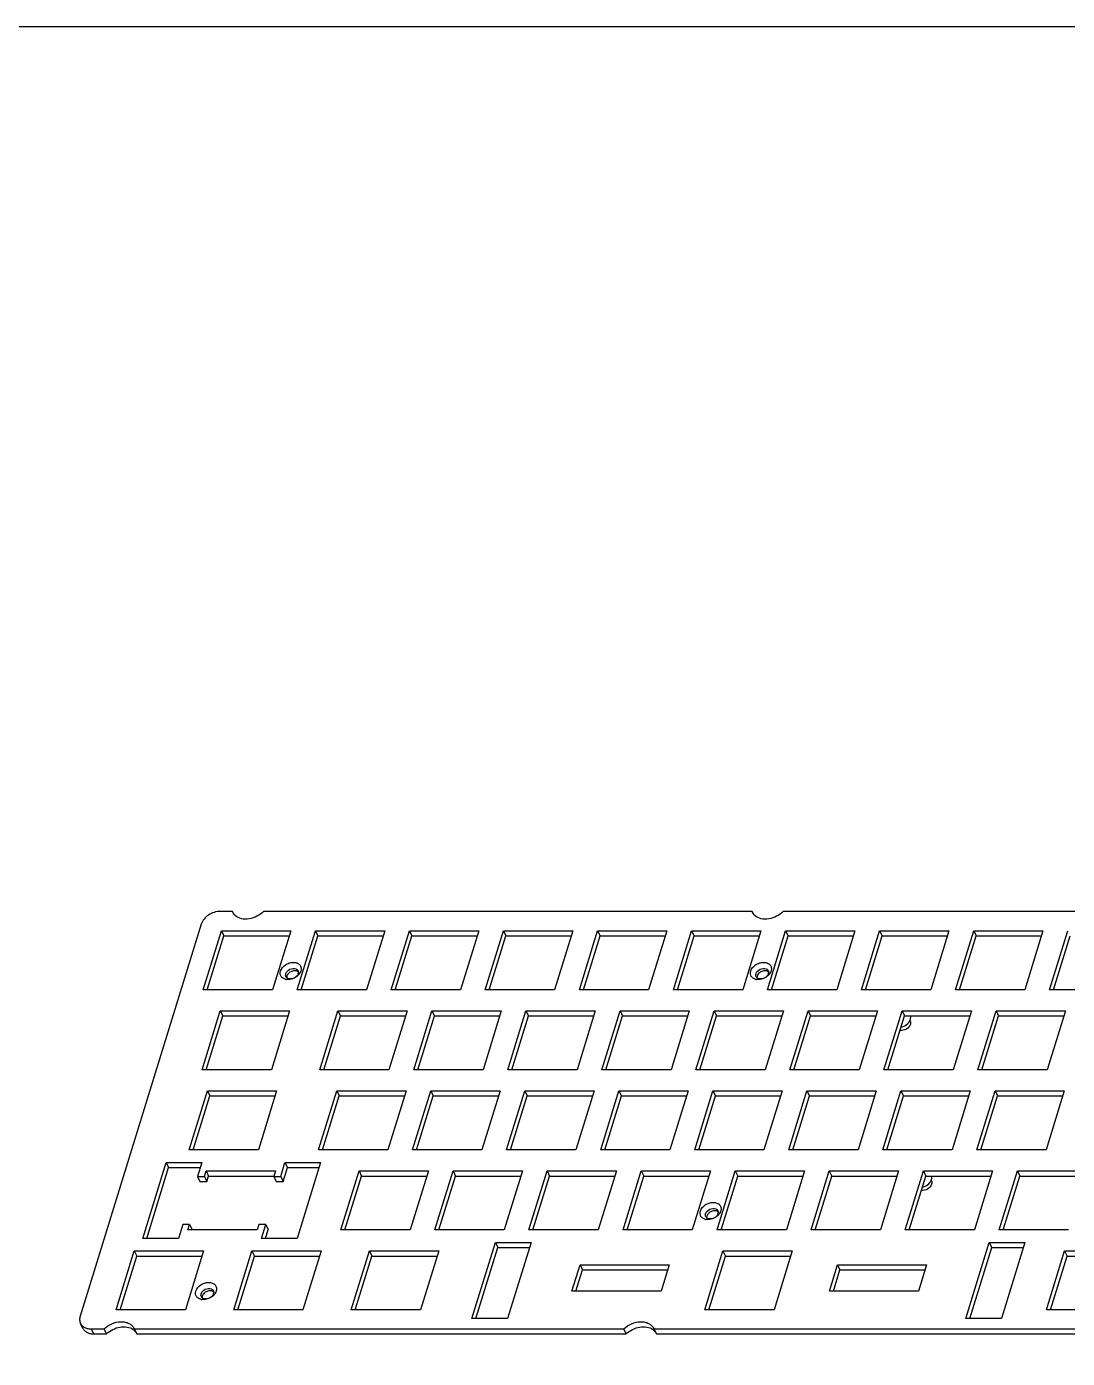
# Model space of a CAD drawing. Header units: millimetres. Extents: x 2565 to 3432, y -1041 to -587.
# Drawn here: x 3044 to 3237.7, y -834.3 to -586.6 of the extents above; entities that cross this region are included whole.
import ezdxf

# ---------------------------------------------------------------- set-up
doc = ezdxf.new("R2010")
doc.units = ezdxf.units.MM
doc.header["$LTSCALE"] = 30.734
doc.layers.get('0').update_dxf_attribs({"linetype": 'CONTINUOUS'})

msp = doc.modelspace()

# ---------------------------------------------------------------- linework, layer by layer
at = {"color": 7, "linetype": 'Continuous'}
for p, q in [((3082.289, -751.165), (3079.969, -751.165)), ((3082.38, -751.379), (3082.289, -751.165)), ((3179.001, -751.165), (3088.084, -751.165)), ((3179.092, -751.379), (3179.001, -751.165)), ((3271.107, -751.165), (3184.796, -751.165)), ((3076.48, -753.515), (3053.931, -826.482)), ((3076.836, -765.774), (3080.225, -754.807)), ((3080.225, -754.807), (3080.683, -755.74)), ((3080.225, -754.807), (3093.12, -754.807)), ((3093.12, -754.807), (3089.731, -765.774)), ((3094.336, -765.774), (3097.725, -754.807)), ((3097.725, -754.807), (3098.183, -755.74)), ((3097.725, -754.807), (3110.62, -754.807)), ((3110.62, -754.807), (3107.231, -765.774)), ((3111.836, -765.774), (3115.225, -754.807)), ((3115.225, -754.807), (3115.683, -755.74)), ((3115.225, -754.807), (3128.12, -754.807)), ((3128.12, -754.807), (3124.731, -765.774)), ((3129.337, -765.774), (3132.725, -754.807)), ((3132.725, -754.807), (3133.183, -755.74)), ((3132.725, -754.807), (3145.62, -754.807)), ((3145.62, -754.807), (3142.231, -765.774)), ((3146.837, -765.774), (3150.226, -754.807)), ((3150.226, -754.807), (3150.683, -755.74)), ((3150.226, -754.807), (3163.12, -754.807)), ((3163.12, -754.807), (3159.732, -765.774)), ((3164.337, -765.774), (3167.726, -754.807)), ((3167.726, -754.807), (3168.183, -755.74)), ((3167.726, -754.807), (3180.621, -754.807)), ((3180.621, -754.807), (3177.232, -765.774)), ((3181.837, -765.774), (3185.226, -754.807)), ((3185.226, -754.807), (3185.683, -755.74)), ((3185.226, -754.807), (3198.121, -754.807)), ((3198.121, -754.807), (3194.732, -765.774)), ((3199.337, -765.774), (3202.726, -754.807)), ((3202.726, -754.807), (3203.184, -755.74)), ((3202.726, -754.807), (3215.621, -754.807)), ((3215.621, -754.807), (3212.232, -765.774)), ((3216.837, -765.774), (3220.226, -754.807)), ((3220.226, -754.807), (3220.684, -755.74)), ((3220.226, -754.807), (3233.121, -754.807)), ((3233.121, -754.807), (3229.732, -765.774)), ((3234.337, -765.774), (3237.726, -754.807)), ((3077.582, -765.774), (3080.683, -755.74)), ((3080.683, -755.74), (3092.832, -755.74)), ((3095.082, -765.774), (3098.183, -755.74)), ((3098.183, -755.74), (3110.332, -755.74)), ((3112.582, -765.774), (3115.683, -755.74)), ((3115.683, -755.74), (3127.832, -755.74)), ((3130.082, -765.774), (3133.183, -755.74)), ((3133.183, -755.74), (3145.332, -755.74)), ((3147.582, -765.774), (3150.683, -755.74)), ((3150.683, -755.74), (3162.832, -755.74)), ((3165.083, -765.774), (3168.183, -755.74)), ((3168.183, -755.74), (3180.332, -755.74)), ((3182.583, -765.774), (3185.683, -755.74)), ((3185.683, -755.74), (3197.833, -755.74)), ((3200.083, -765.774), (3203.184, -755.74)), ((3203.184, -755.74), (3215.333, -755.74)), ((3217.583, -765.774), (3220.684, -755.74)), ((3220.684, -755.74), (3232.833, -755.74)), ((3235.083, -765.774), (3238.184, -755.74)), ((3089.731, -765.774), (3076.836, -765.774)), ((3107.231, -765.774), (3094.336, -765.774)), ((3124.731, -765.774), (3111.836, -765.774)), ((3142.231, -765.774), (3129.337, -765.774)), ((3159.732, -765.774), (3146.837, -765.774)), ((3177.232, -765.774), (3164.337, -765.774)), ((3194.732, -765.774), (3181.837, -765.774)), ((3212.232, -765.774), (3199.337, -765.774)), ((3229.732, -765.774), (3216.837, -765.774)), ((3247.232, -765.774), (3234.337, -765.774)), ((3076.626, -780.657), (3080.015, -769.69)), ((3080.015, -769.69), (3080.472, -770.623)), ((3080.015, -769.69), (3092.909, -769.69)), ((3092.909, -769.69), (3089.52, -780.657)), ((3098.515, -780.657), (3101.904, -769.69)), ((3101.904, -769.69), (3102.361, -770.623)), ((3101.904, -769.69), (3114.798, -769.69)), ((3114.798, -769.69), (3111.41, -780.657)), ((3116.015, -780.657), (3119.404, -769.69)), ((3119.404, -769.69), (3119.861, -770.623)), ((3119.404, -769.69), (3132.299, -769.69)), ((3132.299, -769.69), (3128.91, -780.657)), ((3133.515, -780.657), (3136.904, -769.69)), ((3136.904, -769.69), (3137.361, -770.623)), ((3136.904, -769.69), (3149.799, -769.69)), ((3149.799, -769.69), (3146.41, -780.657)), ((3151.015, -780.657), (3154.404, -769.69)), ((3154.404, -769.69), (3154.862, -770.623)), ((3154.404, -769.69), (3167.299, -769.69)), ((3167.299, -769.69), (3163.91, -780.657)), ((3168.515, -780.657), (3171.904, -769.69)), ((3171.904, -769.69), (3172.362, -770.623)), ((3171.904, -769.69), (3184.799, -769.69)), ((3184.799, -769.69), (3181.41, -780.657)), ((3186.015, -780.657), (3189.404, -769.69)), ((3189.404, -769.69), (3189.862, -770.623)), ((3189.404, -769.69), (3202.299, -769.69)), ((3202.299, -769.69), (3198.91, -780.657)), ((3203.516, -780.657), (3206.905, -769.69)), ((3206.905, -769.69), (3207.362, -770.623)), ((3206.905, -769.69), (3219.799, -769.69)), ((3219.799, -769.69), (3216.41, -780.657)), ((3221.016, -780.657), (3224.405, -769.69)), ((3224.405, -769.69), (3237.3, -769.69)), ((3224.405, -769.69), (3224.862, -770.623)), ((3237.3, -769.69), (3233.911, -780.657)), ((3077.371, -780.657), (3080.472, -770.623)), ((3080.472, -770.623), (3092.621, -770.623)), ((3099.26, -780.657), (3102.361, -770.623)), ((3102.361, -770.623), (3114.51, -770.623)), ((3116.761, -780.657), (3119.861, -770.623)), ((3119.861, -770.623), (3132.01, -770.623)), ((3134.261, -780.657), (3137.361, -770.623)), ((3137.361, -770.623), (3149.511, -770.623)), ((3151.761, -780.657), (3154.862, -770.623)), ((3154.862, -770.623), (3167.011, -770.623)), ((3169.261, -780.657), (3172.362, -770.623)), ((3172.362, -770.623), (3184.511, -770.623)), ((3186.761, -780.657), (3189.862, -770.623)), ((3189.862, -770.623), (3202.011, -770.623)), ((3204.261, -780.657), (3207.362, -770.623)), ((3207.362, -770.623), (3219.511, -770.623)), ((3208.363, -771.398), (3208.415, -771.503)), ((3221.761, -780.657), (3224.862, -770.623)), ((3224.862, -770.623), (3237.011, -770.623)), ((3089.52, -780.657), (3076.626, -780.657)), ((3111.41, -780.657), (3098.515, -780.657)), ((3128.91, -780.657), (3116.015, -780.657)), ((3146.41, -780.657), (3133.515, -780.657)), ((3163.91, -780.657), (3151.015, -780.657)), ((3181.41, -780.657), (3168.515, -780.657)), ((3198.91, -780.657), (3186.015, -780.657)), ((3216.41, -780.657), (3203.516, -780.657)), ((3233.911, -780.657), (3221.016, -780.657)), ((3074.223, -795.54), (3077.612, -784.574)), ((3077.612, -784.574), (3078.07, -785.506)), ((3077.612, -784.574), (3090.507, -784.574)), ((3090.507, -784.574), (3087.118, -795.54)), ((3098.304, -795.54), (3101.693, -784.574)), ((3101.693, -784.574), (3102.151, -785.506)), ((3101.693, -784.574), (3114.588, -784.574)), ((3114.588, -784.574), (3111.199, -795.54)), ((3115.804, -795.54), (3119.193, -784.574)), ((3119.193, -784.574), (3119.651, -785.506)), ((3119.193, -784.574), (3132.088, -784.574)), ((3132.088, -784.574), (3128.699, -795.54)), ((3133.305, -795.54), (3136.693, -784.574)), ((3136.693, -784.574), (3137.151, -785.506)), ((3136.693, -784.574), (3149.588, -784.574)), ((3149.588, -784.574), (3146.199, -795.54)), ((3150.805, -795.54), (3154.194, -784.574)), ((3154.194, -784.574), (3154.651, -785.506)), ((3154.194, -784.574), (3167.089, -784.574)), ((3167.089, -784.574), (3163.7, -795.54)), ((3168.305, -795.54), (3171.694, -784.574)), ((3171.694, -784.574), (3172.151, -785.506)), ((3171.694, -784.574), (3184.589, -784.574)), ((3184.589, -784.574), (3181.2, -795.54)), ((3185.805, -795.54), (3189.194, -784.574)), ((3189.194, -784.574), (3189.652, -785.506)), ((3189.194, -784.574), (3202.089, -784.574)), ((3202.089, -784.574), (3198.7, -795.54)), ((3203.305, -795.54), (3206.694, -784.574)), ((3206.694, -784.574), (3207.152, -785.506)), ((3206.694, -784.574), (3219.589, -784.574)), ((3219.589, -784.574), (3216.2, -795.54)), ((3220.805, -795.54), (3224.194, -784.574)), ((3224.194, -784.574), (3237.089, -784.574)), ((3224.194, -784.574), (3224.652, -785.506)), ((3237.089, -784.574), (3233.7, -795.54)), ((3074.969, -795.54), (3078.07, -785.506)), ((3078.07, -785.506), (3090.219, -785.506)), ((3099.05, -795.54), (3102.151, -785.506)), ((3102.151, -785.506), (3114.3, -785.506)), ((3116.55, -795.54), (3119.651, -785.506)), ((3119.651, -785.506), (3131.8, -785.506)), ((3134.05, -795.54), (3137.151, -785.506)), ((3137.151, -785.506), (3149.3, -785.506)), ((3151.55, -795.54), (3154.651, -785.506)), ((3154.651, -785.506), (3166.8, -785.506)), ((3169.051, -795.54), (3172.151, -785.506)), ((3172.151, -785.506), (3184.301, -785.506)), ((3186.551, -795.54), (3189.652, -785.506)), ((3189.652, -785.506), (3201.801, -785.506)), ((3204.051, -795.54), (3207.152, -785.506)), ((3207.152, -785.506), (3219.301, -785.506)), ((3221.551, -795.54), (3224.652, -785.506)), ((3224.652, -785.506), (3236.801, -785.506)), ((3087.118, -795.54), (3074.223, -795.54)), ((3111.199, -795.54), (3098.304, -795.54)), ((3128.699, -795.54), (3115.804, -795.54)), ((3146.199, -795.54), (3133.305, -795.54)), ((3163.7, -795.54), (3150.805, -795.54)), ((3181.2, -795.54), (3168.305, -795.54)), ((3198.7, -795.54), (3185.805, -795.54)), ((3216.2, -795.54), (3203.305, -795.54)), ((3233.7, -795.54), (3220.805, -795.54)), ((3065.594, -811.99), (3069.951, -797.89)), ((3066.339, -811.99), (3070.408, -798.823)), ((3069.951, -797.89), (3070.408, -798.823)), ((3069.951, -797.89), (3076.582, -797.89)), ((3070.408, -798.823), (3076.294, -798.823)), ((3076.582, -797.89), (3075.784, -800.475)), ((3077.073, -800.475), (3077.388, -799.457)), ((3077.388, -799.457), (3077.845, -800.389)), ((3077.388, -799.457), (3090.283, -799.457)), ((3090.283, -799.457), (3089.968, -800.475)), ((3091.257, -800.475), (3092.056, -797.89)), ((3091.715, -801.408), (3092.514, -798.823)), ((3092.056, -797.89), (3092.514, -798.823)), ((3092.056, -797.89), (3098.688, -797.89)), ((3092.514, -798.823), (3098.4, -798.823)), ((3098.688, -797.89), (3094.331, -811.99)), ((3102.464, -810.423), (3105.853, -799.457)), ((3105.853, -799.457), (3106.311, -800.389)), ((3105.853, -799.457), (3118.748, -799.457)), ((3118.748, -799.457), (3115.359, -810.423)), ((3119.964, -810.423), (3123.353, -799.457)), ((3123.353, -799.457), (3123.811, -800.389)), ((3123.353, -799.457), (3136.248, -799.457)), ((3136.248, -799.457), (3132.859, -810.423)), ((3137.465, -810.423), (3140.854, -799.457)), ((3140.854, -799.457), (3141.311, -800.389)), ((3140.854, -799.457), (3153.748, -799.457)), ((3153.748, -799.457), (3150.359, -810.423)), ((3154.965, -810.423), (3158.354, -799.457)), ((3158.354, -799.457), (3158.811, -800.389)), ((3158.354, -799.457), (3171.249, -799.457)), ((3171.249, -799.457), (3167.86, -810.423)), ((3172.465, -810.423), (3175.854, -799.457)), ((3175.854, -799.457), (3176.311, -800.389)), ((3175.854, -799.457), (3188.749, -799.457)), ((3188.749, -799.457), (3185.36, -810.423)), ((3189.965, -810.423), (3193.354, -799.457)), ((3193.354, -799.457), (3193.812, -800.389)), ((3193.354, -799.457), (3206.249, -799.457)), ((3206.249, -799.457), (3202.86, -810.423)), ((3207.465, -810.423), (3210.854, -799.457)), ((3210.854, -799.457), (3223.749, -799.457)), ((3210.854, -799.457), (3211.312, -800.389)), ((3223.749, -799.457), (3220.36, -810.423)), ((3224.965, -810.423), (3228.354, -799.457)), ((3228.354, -799.457), (3241.249, -799.457)), ((3228.354, -799.457), (3228.812, -800.389)), ((3075.784, -800.475), (3076.241, -801.408)), ((3075.784, -800.475), (3077.073, -800.475)), ((3076.241, -801.408), (3077.531, -801.408)), ((3077.073, -800.475), (3077.531, -801.408)), ((3077.531, -801.408), (3077.845, -800.389)), ((3077.845, -800.389), (3089.968, -800.389)), ((3089.968, -800.475), (3090.426, -801.408)), ((3089.968, -800.475), (3091.257, -800.475)), ((3090.426, -801.408), (3091.715, -801.408)), ((3091.257, -800.475), (3091.715, -801.408)), ((3103.21, -810.423), (3106.311, -800.389)), ((3106.311, -800.389), (3118.46, -800.389)), ((3120.71, -810.423), (3123.811, -800.389)), ((3123.811, -800.389), (3135.96, -800.389)), ((3138.21, -810.423), (3141.311, -800.389)), ((3141.311, -800.389), (3153.46, -800.389)), ((3155.71, -810.423), (3158.811, -800.389)), ((3158.811, -800.389), (3170.96, -800.389)), ((3173.211, -810.423), (3176.311, -800.389)), ((3176.311, -800.389), (3188.461, -800.389)), ((3190.711, -810.423), (3193.812, -800.389)), ((3193.812, -800.389), (3205.961, -800.389)), ((3208.211, -810.423), (3211.312, -800.389)), ((3211.312, -800.389), (3223.461, -800.389)), ((3212.304, -801.164), (3212.356, -801.27)), ((3225.711, -810.423), (3228.812, -800.389)), ((3228.812, -800.389), (3240.961, -800.389)), ((3073.024, -809.405), (3072.225, -811.99)), ((3074.314, -809.405), (3073.024, -809.405)), ((3073.999, -810.423), (3074.314, -809.405)), ((3074.314, -809.405), (3074.771, -810.338)), ((3087.208, -809.405), (3086.894, -810.423)), ((3088.498, -809.405), (3087.208, -809.405)), ((3087.699, -811.99), (3088.498, -809.405)), ((3088.498, -809.405), (3088.955, -810.338)), ((3072.225, -811.99), (3065.594, -811.99)), ((3086.894, -810.423), (3073.999, -810.423)), ((3074.745, -810.423), (3074.771, -810.338)), ((3094.331, -811.99), (3087.699, -811.99)), ((3088.445, -811.99), (3088.955, -810.338)), ((3115.359, -810.423), (3102.464, -810.423)), ((3132.859, -810.423), (3119.964, -810.423)), ((3150.359, -810.423), (3137.465, -810.423)), ((3167.86, -810.423), (3154.965, -810.423)), ((3185.36, -810.423), (3172.465, -810.423)), ((3202.86, -810.423), (3189.965, -810.423)), ((3220.36, -810.423), (3207.465, -810.423)), ((3237.86, -810.423), (3224.965, -810.423)), ((3060.622, -825.307), (3064.011, -814.34)), ((3064.011, -814.34), (3064.468, -815.272)), ((3064.011, -814.34), (3076.906, -814.34)), ((3076.906, -814.34), (3073.517, -825.307)), ((3082.511, -825.307), (3085.9, -814.34)), ((3085.9, -814.34), (3086.357, -815.272)), ((3085.9, -814.34), (3098.795, -814.34)), ((3098.795, -814.34), (3095.406, -825.307)), ((3104.4, -825.307), (3107.789, -814.34)), ((3107.789, -814.34), (3108.246, -815.272)), ((3107.789, -814.34), (3120.684, -814.34)), ((3120.684, -814.34), (3117.295, -825.307)), ((3126.855, -826.873), (3131.212, -812.773)), ((3127.601, -826.873), (3131.67, -813.706)), ((3131.212, -812.773), (3131.67, -813.706)), ((3131.212, -812.773), (3137.844, -812.773)), ((3131.67, -813.706), (3137.556, -813.706)), ((3137.844, -812.773), (3133.486, -826.873)), ((3170.168, -825.307), (3173.557, -814.34)), ((3173.557, -814.34), (3174.015, -815.272)), ((3173.557, -814.34), (3186.452, -814.34)), ((3186.452, -814.34), (3183.063, -825.307)), ((3218.777, -826.873), (3223.134, -812.773)), ((3219.522, -826.873), (3223.591, -813.706)), ((3223.134, -812.773), (3229.766, -812.773)), ((3223.134, -812.773), (3223.591, -813.706)), ((3223.591, -813.706), (3229.477, -813.706)), ((3229.766, -812.773), (3225.408, -826.873)), ((3233.745, -825.307), (3237.133, -814.34)), ((3237.133, -814.34), (3250.028, -814.34)), ((3237.133, -814.34), (3237.591, -815.272)), ((3061.368, -825.307), (3064.468, -815.272)), ((3064.468, -815.272), (3076.618, -815.272)), ((3083.257, -825.307), (3086.357, -815.272)), ((3086.357, -815.272), (3098.507, -815.272)), ((3105.146, -825.307), (3108.246, -815.272)), ((3108.246, -815.272), (3120.396, -815.272)), ((3145.468, -821.782), (3146.981, -816.886)), ((3146.981, -816.886), (3147.438, -817.818)), ((3146.981, -816.886), (3163.56, -816.886)), ((3163.56, -816.886), (3162.047, -821.782)), ((3170.914, -825.307), (3174.015, -815.272)), ((3174.015, -815.272), (3186.164, -815.272)), ((3193.363, -821.782), (3194.876, -816.886)), ((3194.876, -816.886), (3211.455, -816.886)), ((3194.876, -816.886), (3195.334, -817.818)), ((3211.455, -816.886), (3209.942, -821.782)), ((3234.49, -825.307), (3237.591, -815.272)), ((3237.591, -815.272), (3249.74, -815.272)), ((3146.214, -821.782), (3147.438, -817.818)), ((3147.438, -817.818), (3163.272, -817.818)), ((3194.109, -821.782), (3195.334, -817.818)), ((3195.334, -817.818), (3211.167, -817.818)), ((3162.047, -821.782), (3145.468, -821.782)), ((3209.942, -821.782), (3193.363, -821.782)), ((3073.517, -825.307), (3060.622, -825.307)), ((3095.406, -825.307), (3082.511, -825.307)), ((3117.295, -825.307), (3104.4, -825.307)), ((3133.486, -826.873), (3126.855, -826.873)), ((3183.063, -825.307), (3170.168, -825.307)), ((3225.408, -826.873), (3218.777, -826.873)), ((3246.639, -825.307), (3233.745, -825.307)), ((3054.459, -828.736), (3054.001, -827.803)), ((3055.968, -828.832), (3056.426, -829.764)), ((3055.968, -828.832), (3058.37, -828.832)), ((3056.426, -829.764), (3058.827, -829.764)), ((3058.37, -828.832), (3058.827, -829.764)), ((3063.956, -828.735), (3064.002, -828.832)), ((3064.002, -828.832), (3064.46, -829.764)), ((3064.002, -828.832), (3155.081, -828.832)), ((3064.46, -829.764), (3155.538, -829.764)), ((3155.081, -828.832), (3155.538, -829.764)), ((3160.668, -828.735), (3160.714, -828.832)), ((3160.714, -828.832), (3161.171, -829.764)), ((3160.714, -828.832), (3247.187, -828.832)), ((3161.171, -829.764), (3247.645, -829.764))]:
    msp.add_line(p, q, dxfattribs=at)
msp.add_lwpolyline([(2565.131, -586.579), (3431.657, -586.579), (3431.657, -1041.452), (2565.131, -1041.452)], close=True)
for centre, radius, start, end in [((3084.068, -750.549), 1.882, 206.1996, 208.34019), ((3084.19, -750.45), 2.041, 226.69833, 227.88745), ((3180.779, -750.549), 1.882, 206.1996, 208.34019), ((3180.902, -750.45), 2.041, 226.69833, 227.88745), ((3093.669, -762.483), 0.889, 342.76359, 351.40766), ((3092.954, -761.492), 2.203, 320.87152, 323.6182), ((3181.17, -762.483), 0.889, 342.76359, 351.40766), ((3180.455, -761.492), 2.203, 320.87152, 323.6182), ((3092.593, -762.005), 1.848, 258.04191, 261.08229), ((3092.84, -763.004), 0.663, 206.2151, 220.94381), ((3092.865, -762.982), 0.697, 220.96985, 227.43809), ((3180.094, -762.005), 1.848, 258.04191, 261.08229), ((3180.34, -763.004), 0.663, 206.2151, 220.94381), ((3180.366, -762.982), 0.697, 220.96985, 227.43809), ((3207.712, -771.849), 0.784, 14.35818, 26.14059), ((3211.652, -801.615), 0.784, 14.35818, 26.14059), ((3171.798, -807.132), 0.889, 342.76359, 351.40766), ((3171.083, -806.141), 2.203, 320.87152, 323.6182), ((3170.722, -806.654), 1.848, 258.04191, 261.08229), ((3170.968, -807.654), 0.663, 206.2151, 220.94381), ((3170.994, -807.631), 0.697, 220.96985, 227.43809), ((3077.916, -822.016), 0.889, 342.76359, 351.40766), ((3077.201, -821.024), 2.203, 320.87152, 323.6182), ((3076.839, -821.538), 1.848, 258.04191, 261.08229), ((3077.086, -822.537), 0.663, 206.2151, 220.94381), ((3077.111, -822.514), 0.697, 220.96985, 227.43809), ((3062.522, -830.689), 2.164, 52.54553, 53.96725), ((3159.233, -830.689), 2.164, 52.54553, 53.96725)]:
    msp.add_arc(centre, radius, start, end, dxfattribs=at)
for points, knots in [([(3079.969, -751.165), (3079.593, -751.165), (3078.823, -751.299), (3077.492, -751.937), (3076.689, -752.838), (3076.48, -753.515)], [0, 0, 0, 0, 0.2548923, 0.5196304, 1, 1, 1, 1]), ([(3082.791, -751.935), (3082.752, -751.899), (3082.607, -751.75), (3082.485, -751.579), (3082.411, -751.442)], [0, 0, 0, 0, 0.2536959, 1, 1, 1, 1]), ([(3088.084, -751.165), (3087.727, -751.536), (3086.874, -752.156), (3085.419, -752.64), (3083.98, -752.635), (3083.13, -752.242), (3082.822, -751.963)], [0, 0, 0, 0, 0.26762, 0.5366464, 0.7844034, 1, 1, 1, 1]), ([(3179.502, -751.935), (3179.464, -751.899), (3179.318, -751.75), (3179.196, -751.579), (3179.122, -751.442)], [0, 0, 0, 0, 0.2536959, 1, 1, 1, 1]), ([(3184.796, -751.165), (3184.439, -751.536), (3183.585, -752.156), (3182.13, -752.64), (3180.691, -752.635), (3179.841, -752.242), (3179.533, -751.963)], [0, 0, 0, 0, 0.26762, 0.5366464, 0.7844034, 1, 1, 1, 1]), ([(3092.21, -763.813), (3092.028, -763.774), (3091.688, -763.646), (3091.302, -763.272), (3091.136, -762.769), (3091.182, -762.418), (3091.235, -762.249)], [0, 0, 0, 0, 0.2664437, 0.508658, 0.7457454, 1, 1, 1, 1]), ([(3091.235, -762.249), (3091.378, -761.787), (3091.926, -761.171), (3092.837, -760.734), (3093.593, -760.603), (3094.293, -760.71), (3094.843, -761.066), (3095.116, -761.638), (3095.072, -762.053), (3095.011, -762.249)], [0, 0, 0, 0, 0.2627492, 0.4075592, 0.5469758, 0.6729101, 0.7839529, 0.88842, 1, 1, 1, 1]), ([(3092.187, -763.121), (3092.182, -763.091), (3092.168, -762.965), (3092.187, -762.837), (3092.216, -762.746)], [0, 0, 0, 0, 0.241473, 1, 1, 1, 1]), ([(3092.216, -762.746), (3092.325, -762.391), (3092.921, -761.817), (3093.742, -761.705), (3094.087, -761.842)], [0, 0, 0, 0, 0.5009116, 1, 1, 1, 1]), ([(3092.545, -762.93), (3092.533, -762.951), (3092.486, -763.031), (3092.449, -763.116), (3092.429, -763.181)], [0, 0, 0, 0, 0.2587573, 1, 1, 1, 1]), ([(3092.98, -762.489), (3092.936, -762.519), (3092.769, -762.643), (3092.626, -762.8), (3092.545, -762.93)], [0, 0, 0, 0, 0.2597791, 1, 1, 1, 1]), ([(3093.883, -762.202), (3093.806, -762.202), (3093.488, -762.229), (3093.18, -762.354), (3092.98, -762.489)], [0, 0, 0, 0, 0.2421146, 1, 1, 1, 1]), ([(3094.301, -762.277), (3094.269, -762.264), (3094.134, -762.219), (3093.991, -762.202), (3093.883, -762.202)], [0, 0, 0, 0, 0.2388888, 1, 1, 1, 1]), ([(3094.518, -762.746), (3094.498, -762.812), (3094.379, -763.087), (3094.157, -763.31), (3093.967, -763.438)], [0, 0, 0, 0, 0.2315461, 1, 1, 1, 1]), ([(3094.087, -761.842), (3094.174, -761.876), (3094.335, -761.969), (3094.45, -762.117), (3094.489, -762.195)], [0, 0, 0, 0, 0.5166811, 1, 1, 1, 1]), ([(3094.663, -762.882), (3094.633, -762.918), (3094.508, -763.063), (3094.365, -763.193), (3094.25, -763.281)], [0, 0, 0, 0, 0.2447232, 1, 1, 1, 1]), ([(3094.554, -762.433), (3094.536, -762.416), (3094.459, -762.353), (3094.371, -762.304), (3094.301, -762.277)], [0, 0, 0, 0, 0.2423068, 1, 1, 1, 1]), ([(3095.011, -762.249), (3094.996, -762.296), (3094.926, -762.491), (3094.821, -762.672), (3094.727, -762.798)], [0, 0, 0, 0, 0.2393164, 1, 1, 1, 1]), ([(3179.711, -763.813), (3179.529, -763.774), (3179.189, -763.646), (3178.803, -763.272), (3178.637, -762.769), (3178.683, -762.418), (3178.735, -762.249)], [0, 0, 0, 0, 0.2664437, 0.508658, 0.7457454, 1, 1, 1, 1]), ([(3178.735, -762.249), (3178.878, -761.787), (3179.427, -761.171), (3180.337, -760.734), (3181.094, -760.603), (3181.794, -760.71), (3182.343, -761.066), (3182.616, -761.638), (3182.572, -762.053), (3182.512, -762.249)], [0, 0, 0, 0, 0.2627492, 0.4075592, 0.5469758, 0.6729101, 0.7839529, 0.88842, 1, 1, 1, 1]), ([(3179.688, -763.121), (3179.683, -763.091), (3179.669, -762.965), (3179.688, -762.837), (3179.716, -762.746)], [0, 0, 0, 0, 0.241473, 1, 1, 1, 1]), ([(3179.716, -762.746), (3179.826, -762.391), (3180.422, -761.817), (3181.243, -761.705), (3181.588, -761.842)], [0, 0, 0, 0, 0.5009116, 1, 1, 1, 1]), ([(3180.046, -762.93), (3180.033, -762.951), (3179.987, -763.031), (3179.95, -763.116), (3179.93, -763.181)], [0, 0, 0, 0, 0.2587573, 1, 1, 1, 1]), ([(3180.481, -762.489), (3180.436, -762.519), (3180.27, -762.643), (3180.127, -762.8), (3180.046, -762.93)], [0, 0, 0, 0, 0.2597791, 1, 1, 1, 1]), ([(3181.384, -762.202), (3181.307, -762.202), (3180.989, -762.229), (3180.681, -762.354), (3180.481, -762.489)], [0, 0, 0, 0, 0.2421146, 1, 1, 1, 1]), ([(3181.801, -762.277), (3181.77, -762.264), (3181.635, -762.219), (3181.492, -762.202), (3181.384, -762.202)], [0, 0, 0, 0, 0.2388888, 1, 1, 1, 1]), ([(3182.019, -762.746), (3181.999, -762.812), (3181.879, -763.087), (3181.658, -763.31), (3181.468, -763.438)], [0, 0, 0, 0, 0.2315461, 1, 1, 1, 1]), ([(3181.588, -761.842), (3181.675, -761.876), (3181.836, -761.969), (3181.951, -762.117), (3181.99, -762.195)], [0, 0, 0, 0, 0.5166811, 1, 1, 1, 1]), ([(3182.164, -762.882), (3182.134, -762.918), (3182.008, -763.063), (3181.865, -763.193), (3181.751, -763.281)], [0, 0, 0, 0, 0.2447232, 1, 1, 1, 1]), ([(3182.055, -762.433), (3182.037, -762.416), (3181.96, -762.353), (3181.871, -762.304), (3181.801, -762.277)], [0, 0, 0, 0, 0.2423068, 1, 1, 1, 1]), ([(3182.512, -762.249), (3182.497, -762.296), (3182.427, -762.491), (3182.321, -762.672), (3182.228, -762.798)], [0, 0, 0, 0, 0.2393164, 1, 1, 1, 1]), ([(3092.962, -763.83), (3092.906, -763.838), (3092.688, -763.862), (3092.467, -763.855), (3092.306, -763.83)], [0, 0, 0, 0, 0.2586074, 1, 1, 1, 1]), ([(3092.429, -763.181), (3092.421, -763.207), (3092.395, -763.307), (3092.386, -763.412), (3092.392, -763.489)], [0, 0, 0, 0, 0.2588531, 1, 1, 1, 1]), ([(3093.064, -763.725), (3092.999, -763.725), (3092.761, -763.709), (3092.522, -763.612), (3092.394, -763.495)], [0, 0, 0, 0, 0.2736567, 1, 1, 1, 1]), ([(3094.25, -763.281), (3094.156, -763.353), (3093.766, -763.615), (3093.31, -763.78), (3092.962, -763.83)], [0, 0, 0, 0, 0.2514788, 1, 1, 1, 1]), ([(3093.967, -763.438), (3093.899, -763.484), (3093.623, -763.642), (3093.301, -763.725), (3093.064, -763.725)], [0, 0, 0, 0, 0.2561673, 1, 1, 1, 1]), ([(3180.463, -763.83), (3180.407, -763.838), (3180.189, -763.862), (3179.968, -763.855), (3179.807, -763.83)], [0, 0, 0, 0, 0.2586074, 1, 1, 1, 1]), ([(3179.93, -763.181), (3179.922, -763.207), (3179.896, -763.307), (3179.887, -763.412), (3179.893, -763.489)], [0, 0, 0, 0, 0.2588531, 1, 1, 1, 1]), ([(3180.565, -763.725), (3180.5, -763.725), (3180.261, -763.709), (3180.022, -763.612), (3179.894, -763.495)], [0, 0, 0, 0, 0.2736567, 1, 1, 1, 1]), ([(3181.751, -763.281), (3181.657, -763.353), (3181.267, -763.615), (3180.811, -763.78), (3180.463, -763.83)], [0, 0, 0, 0, 0.2514788, 1, 1, 1, 1]), ([(3181.468, -763.438), (3181.4, -763.484), (3181.124, -763.642), (3180.802, -763.725), (3180.565, -763.725)], [0, 0, 0, 0, 0.2561673, 1, 1, 1, 1]), ([(3208.45, -772.164), (3208.336, -772.533), (3207.744, -773.164), (3206.925, -773.376), (3206.523, -773.329)], [0, 0, 0, 0, 0.4882076, 1, 1, 1, 1]), ([(3206.721, -772.722), (3206.859, -772.686), (3207.389, -772.504), (3207.868, -772.158), (3208.128, -771.831)], [0, 0, 0, 0, 0.2545288, 1, 1, 1, 1]), ([(3208.128, -771.831), (3208.165, -771.785), (3208.3, -771.6), (3208.404, -771.393), (3208.453, -771.232)], [0, 0, 0, 0, 0.2622942, 1, 1, 1, 1]), ([(3208.471, -771.654), (3208.481, -771.694), (3208.511, -771.864), (3208.489, -772.04), (3208.45, -772.164)], [0, 0, 0, 0, 0.2412158, 1, 1, 1, 1]), ([(3208.453, -771.232), (3208.469, -771.181), (3208.519, -770.982), (3208.524, -770.771), (3208.497, -770.622)], [0, 0, 0, 0, 0.2611144, 1, 1, 1, 1]), ([(3212.391, -801.931), (3212.277, -802.298), (3211.689, -802.927), (3210.873, -803.141), (3210.472, -803.096)], [0, 0, 0, 0, 0.487927, 1, 1, 1, 1]), ([(3210.671, -802.486), (3210.808, -802.45), (3211.335, -802.267), (3211.81, -801.923), (3212.068, -801.598)], [0, 0, 0, 0, 0.2546094, 1, 1, 1, 1]), ([(3212.068, -801.598), (3212.106, -801.551), (3212.24, -801.367), (3212.344, -801.159), (3212.394, -800.998)], [0, 0, 0, 0, 0.2622942, 1, 1, 1, 1]), ([(3212.412, -801.421), (3212.422, -801.461), (3212.451, -801.63), (3212.429, -801.806), (3212.391, -801.931)], [0, 0, 0, 0, 0.2412158, 1, 1, 1, 1]), ([(3212.394, -800.998), (3212.41, -800.947), (3212.46, -800.749), (3212.465, -800.538), (3212.437, -800.389)], [0, 0, 0, 0, 0.2611144, 1, 1, 1, 1]), ([(3170.339, -808.462), (3170.157, -808.424), (3169.817, -808.296), (3169.431, -807.922), (3169.265, -807.418), (3169.311, -807.068), (3169.363, -806.898)], [0, 0, 0, 0, 0.2664437, 0.508658, 0.7457454, 1, 1, 1, 1]), ([(3169.363, -806.898), (3169.506, -806.436), (3170.055, -805.82), (3170.965, -805.384), (3171.722, -805.253), (3172.421, -805.36), (3172.971, -805.716), (3173.244, -806.288), (3173.2, -806.702), (3173.14, -806.898)], [0, 0, 0, 0, 0.2627492, 0.4075592, 0.5469758, 0.6729101, 0.7839529, 0.88842, 1, 1, 1, 1]), ([(3170.316, -807.77), (3170.311, -807.74), (3170.297, -807.615), (3170.316, -807.487), (3170.344, -807.396)], [0, 0, 0, 0, 0.241473, 1, 1, 1, 1]), ([(3170.344, -807.396), (3170.454, -807.04), (3171.05, -806.467), (3171.871, -806.355), (3172.216, -806.491)], [0, 0, 0, 0, 0.5009116, 1, 1, 1, 1]), ([(3170.674, -807.58), (3170.661, -807.6), (3170.615, -807.68), (3170.578, -807.766), (3170.558, -807.831)], [0, 0, 0, 0, 0.2587573, 1, 1, 1, 1]), ([(3171.109, -807.139), (3171.064, -807.169), (3170.898, -807.293), (3170.755, -807.45), (3170.674, -807.58)], [0, 0, 0, 0, 0.2597791, 1, 1, 1, 1]), ([(3172.012, -806.852), (3171.935, -806.852), (3171.617, -806.879), (3171.309, -807.004), (3171.109, -807.139)], [0, 0, 0, 0, 0.2421146, 1, 1, 1, 1]), ([(3172.429, -806.926), (3172.398, -806.914), (3172.263, -806.869), (3172.12, -806.852), (3172.012, -806.852)], [0, 0, 0, 0, 0.2388888, 1, 1, 1, 1]), ([(3172.647, -807.396), (3172.627, -807.462), (3172.507, -807.737), (3172.286, -807.96), (3172.096, -808.088)], [0, 0, 0, 0, 0.2315461, 1, 1, 1, 1]), ([(3172.216, -806.491), (3172.303, -806.526), (3172.464, -806.619), (3172.579, -806.766), (3172.618, -806.845)], [0, 0, 0, 0, 0.5166811, 1, 1, 1, 1]), ([(3172.791, -807.531), (3172.762, -807.568), (3172.636, -807.713), (3172.493, -807.842), (3172.379, -807.931)], [0, 0, 0, 0, 0.2447232, 1, 1, 1, 1]), ([(3172.682, -807.082), (3172.665, -807.066), (3172.588, -807.002), (3172.499, -806.954), (3172.429, -806.926)], [0, 0, 0, 0, 0.2423068, 1, 1, 1, 1]), ([(3173.14, -806.898), (3173.125, -806.946), (3173.055, -807.14), (3172.949, -807.321), (3172.856, -807.448)], [0, 0, 0, 0, 0.2393164, 1, 1, 1, 1]), ([(3171.091, -808.48), (3171.035, -808.488), (3170.817, -808.512), (3170.596, -808.505), (3170.435, -808.48)], [0, 0, 0, 0, 0.2586074, 1, 1, 1, 1]), ([(3170.558, -807.831), (3170.55, -807.856), (3170.524, -807.957), (3170.515, -808.062), (3170.521, -808.138)], [0, 0, 0, 0, 0.2588531, 1, 1, 1, 1]), ([(3171.193, -808.375), (3171.128, -808.375), (3170.889, -808.358), (3170.65, -808.262), (3170.522, -808.144)], [0, 0, 0, 0, 0.2736567, 1, 1, 1, 1]), ([(3172.379, -807.931), (3172.285, -808.003), (3171.895, -808.265), (3171.438, -808.43), (3171.091, -808.48)], [0, 0, 0, 0, 0.2514788, 1, 1, 1, 1]), ([(3172.096, -808.088), (3172.028, -808.134), (3171.752, -808.292), (3171.43, -808.375), (3171.193, -808.375)], [0, 0, 0, 0, 0.2561673, 1, 1, 1, 1]), ([(3076.456, -823.345), (3076.275, -823.307), (3075.934, -823.179), (3075.549, -822.805), (3075.382, -822.301), (3075.429, -821.951), (3075.481, -821.782)], [0, 0, 0, 0, 0.2664437, 0.508658, 0.7457454, 1, 1, 1, 1]), ([(3075.481, -821.782), (3075.624, -821.319), (3076.172, -820.704), (3077.083, -820.267), (3077.84, -820.136), (3078.539, -820.243), (3079.089, -820.599), (3079.362, -821.171), (3079.318, -821.585), (3079.257, -821.782)], [0, 0, 0, 0, 0.2627492, 0.4075592, 0.5469758, 0.6729101, 0.7839529, 0.88842, 1, 1, 1, 1]), ([(3076.434, -822.653), (3076.428, -822.624), (3076.415, -822.498), (3076.434, -822.37), (3076.462, -822.279)], [0, 0, 0, 0, 0.241473, 1, 1, 1, 1]), ([(3076.462, -822.279), (3076.572, -821.924), (3077.168, -821.35), (3077.989, -821.238), (3078.333, -821.374)], [0, 0, 0, 0, 0.5009116, 1, 1, 1, 1]), ([(3076.792, -822.463), (3076.779, -822.484), (3076.733, -822.563), (3076.696, -822.649), (3076.675, -822.714)], [0, 0, 0, 0, 0.2587573, 1, 1, 1, 1]), ([(3077.227, -822.022), (3077.182, -822.052), (3077.016, -822.176), (3076.872, -822.333), (3076.792, -822.463)], [0, 0, 0, 0, 0.2597791, 1, 1, 1, 1]), ([(3078.129, -821.735), (3078.052, -821.735), (3077.734, -821.762), (3077.427, -821.887), (3077.227, -822.022)], [0, 0, 0, 0, 0.2421146, 1, 1, 1, 1]), ([(3078.547, -821.809), (3078.515, -821.797), (3078.381, -821.752), (3078.237, -821.735), (3078.129, -821.735)], [0, 0, 0, 0, 0.2388888, 1, 1, 1, 1]), ([(3078.765, -822.279), (3078.744, -822.345), (3078.625, -822.62), (3078.404, -822.843), (3078.213, -822.971)], [0, 0, 0, 0, 0.2315461, 1, 1, 1, 1]), ([(3078.333, -821.374), (3078.421, -821.409), (3078.581, -821.502), (3078.697, -821.649), (3078.735, -821.728)], [0, 0, 0, 0, 0.5166811, 1, 1, 1, 1]), ([(3078.909, -822.414), (3078.88, -822.451), (3078.754, -822.596), (3078.611, -822.726), (3078.496, -822.814)], [0, 0, 0, 0, 0.2447232, 1, 1, 1, 1]), ([(3078.8, -821.965), (3078.782, -821.949), (3078.706, -821.886), (3078.617, -821.837), (3078.547, -821.809)], [0, 0, 0, 0, 0.2423068, 1, 1, 1, 1]), ([(3079.257, -821.782), (3079.243, -821.829), (3079.172, -822.023), (3079.067, -822.204), (3078.974, -822.331)], [0, 0, 0, 0, 0.2393164, 1, 1, 1, 1]), ([(3077.208, -823.363), (3077.152, -823.371), (3076.935, -823.395), (3076.713, -823.388), (3076.553, -823.363)], [0, 0, 0, 0, 0.2586074, 1, 1, 1, 1]), ([(3076.675, -822.714), (3076.668, -822.74), (3076.641, -822.84), (3076.633, -822.945), (3076.639, -823.021)], [0, 0, 0, 0, 0.2588531, 1, 1, 1, 1]), ([(3077.311, -823.258), (3077.245, -823.258), (3077.007, -823.242), (3076.768, -823.145), (3076.64, -823.028)], [0, 0, 0, 0, 0.2736567, 1, 1, 1, 1]), ([(3078.496, -822.814), (3078.403, -822.886), (3078.013, -823.148), (3077.556, -823.313), (3077.208, -823.363)], [0, 0, 0, 0, 0.2514788, 1, 1, 1, 1]), ([(3078.213, -822.971), (3078.146, -823.017), (3077.87, -823.175), (3077.547, -823.258), (3077.311, -823.258)], [0, 0, 0, 0, 0.2561673, 1, 1, 1, 1]), ([(3053.931, -826.482), (3053.863, -826.704), (3053.794, -827.158), (3053.906, -827.608), (3054.001, -827.803)], [0, 0, 0, 0, 0.5169844, 1, 1, 1, 1]), ([(3054.001, -827.803), (3054.094, -827.992), (3054.371, -828.346), (3054.756, -828.57), (3054.966, -828.653)], [0, 0, 0, 0, 0.4832093, 1, 1, 1, 1]), ([(3054.459, -828.736), (3054.552, -828.925), (3054.828, -829.279), (3055.214, -829.502), (3055.424, -829.585)], [0, 0, 0, 0, 0.4832093, 1, 1, 1, 1]), ([(3054.966, -828.653), (3055.042, -828.683), (3055.365, -828.79), (3055.709, -828.832), (3055.968, -828.832)], [0, 0, 0, 0, 0.2394293, 1, 1, 1, 1]), ([(3055.424, -829.585), (3055.499, -829.615), (3055.823, -829.723), (3056.167, -829.764), (3056.426, -829.764)], [0, 0, 0, 0, 0.2394293, 1, 1, 1, 1]), ([(3058.37, -828.832), (3058.792, -828.425), (3059.792, -827.78), (3061.217, -827.449), (3062.309, -827.538), (3063.019, -827.775), (3063.594, -828.174), (3063.862, -828.54), (3063.958, -828.734)], [0, 0, 0, 0, 0.2769504, 0.5486494, 0.6743621, 0.7904355, 0.8979343, 1, 1, 1, 1]), ([(3058.827, -829.764), (3059.172, -829.432), (3059.973, -828.876), (3061.322, -828.427), (3062.662, -828.399), (3063.477, -828.708), (3063.795, -828.939)], [0, 0, 0, 0, 0.2663605, 0.5333184, 0.7813633, 1, 1, 1, 1]), ([(3063.838, -828.971), (3063.9, -829.019), (3064.13, -829.215), (3064.316, -829.465), (3064.415, -829.666)], [0, 0, 0, 0, 0.2567729, 1, 1, 1, 1]), ([(3155.081, -828.832), (3155.504, -828.425), (3156.503, -827.78), (3157.929, -827.449), (3159.021, -827.538), (3159.73, -827.775), (3160.305, -828.174), (3160.574, -828.54), (3160.669, -828.734)], [0, 0, 0, 0, 0.2769504, 0.5486494, 0.6743621, 0.7904355, 0.8979343, 1, 1, 1, 1]), ([(3155.538, -829.764), (3155.883, -829.432), (3156.684, -828.876), (3158.034, -828.427), (3159.374, -828.399), (3160.189, -828.708), (3160.506, -828.939)], [0, 0, 0, 0, 0.2663605, 0.5333184, 0.7813633, 1, 1, 1, 1]), ([(3160.549, -828.971), (3160.611, -829.019), (3160.841, -829.215), (3161.027, -829.465), (3161.127, -829.666)], [0, 0, 0, 0, 0.2567729, 1, 1, 1, 1])]:
    msp.add_open_spline(points, degree=3, knots=knots, dxfattribs=at)
for points in [[(3094.489, -762.195), (3094.526, -762.271), (3094.548, -762.355), (3094.555, -762.439)], [(3094.555, -762.439), (3094.56, -762.498), (3094.557, -762.557), (3094.548, -762.616)], [(3181.99, -762.195), (3182.027, -762.271), (3182.049, -762.355), (3182.056, -762.439)], [(3182.056, -762.439), (3182.06, -762.498), (3182.058, -762.557), (3182.049, -762.616)], [(3092.245, -763.297), (3092.218, -763.241), (3092.198, -763.181), (3092.187, -763.121)], [(3179.746, -763.297), (3179.718, -763.241), (3179.699, -763.181), (3179.688, -763.121)], [(3172.618, -806.845), (3172.655, -806.921), (3172.677, -807.005), (3172.684, -807.088)], [(3172.684, -807.088), (3172.688, -807.147), (3172.686, -807.207), (3172.677, -807.265)], [(3170.373, -807.946), (3170.346, -807.891), (3170.327, -807.831), (3170.316, -807.77)], [(3078.735, -821.728), (3078.772, -821.804), (3078.795, -821.888), (3078.801, -821.972)], [(3078.801, -821.972), (3078.806, -822.03), (3078.803, -822.09), (3078.795, -822.148)], [(3076.491, -822.83), (3076.464, -822.774), (3076.445, -822.714), (3076.434, -822.653)]]:
    msp.add_open_spline(points, degree=3, dxfattribs=at)

doc.saveas('drawing.dxf')
